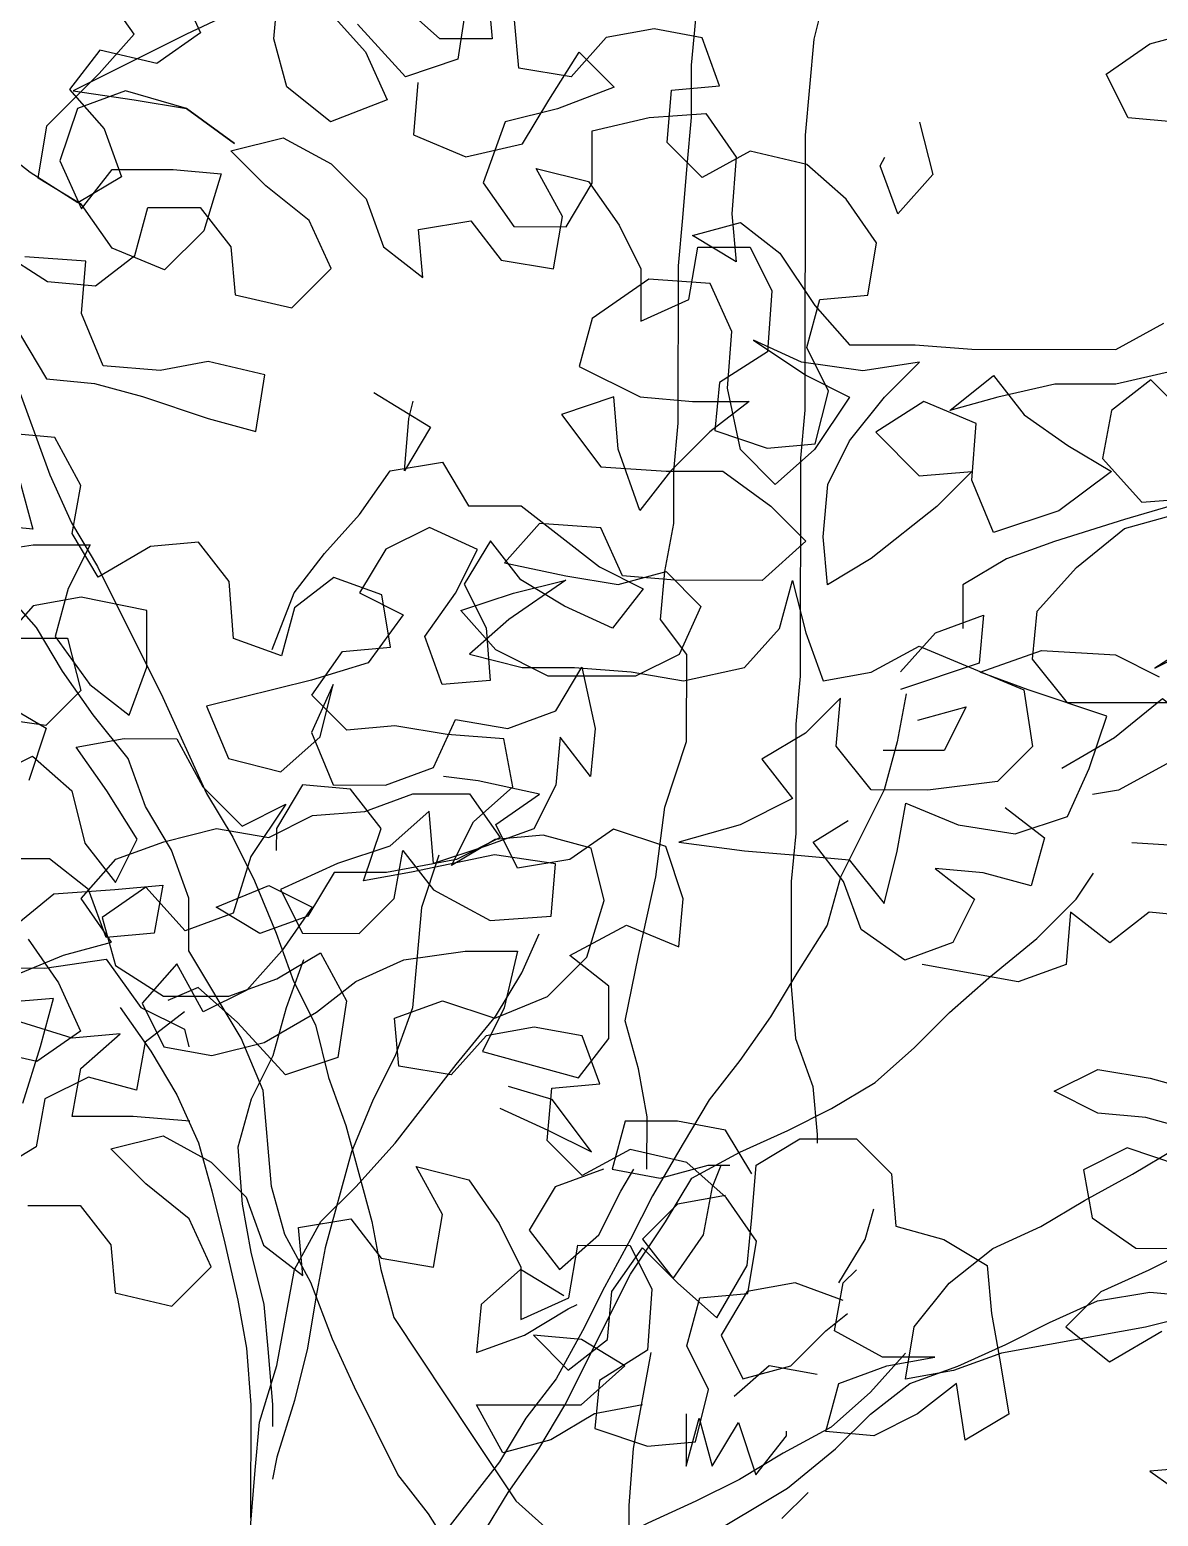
# Model space of a CAD drawing. Header units: inches. Extents: x 350994 to 353538, y 1581369 to 1583842.
# Drawn here: x 351499.861 to 351500.282, y 1583582.262 to 1583582.816 of the extents above; entities that cross this region are included whole.
import ezdxf

# ---------------------------------------------------------------- set-up
doc = ezdxf.new("R2010")
doc.units = ezdxf.units.IN
doc.header["$MEASUREMENT"] = 0
doc.linetypes.add('1', pattern=[0])
doc.layers.add('FOREST', color=96, linetype='Continuous')
doc.layers.add('TREE', color=81, linetype='1')

# ---------------------------------------------------------------- blocks, each defined once
blk = doc.blocks.new('TREE_4')
at = {"color": 94}
for points in [[(373.89, 7737.84), (391.21, 7708.91), (423.01, 7705.99), (454.81, 7697.29), (498.17, 7682.79), (529.96, 7674.09), (535.78, 7711.67), (498.2, 7720.38), (466.39, 7714.63), (428.81, 7717.55), (414.38, 7752.26), (417.31, 7786.95), (376.83, 7789.88)], [(683.47, 7965.97), (686.33, 7934.16), (651.64, 7934.2), (625.63, 7957.35)], [(576.48, 7954.5), (602.48, 7925.57), (616.9, 7893.75), (579.3, 7879.33), (550.41, 7902.48), (541.77, 7934.3), (544.69, 7966.1), (483.94, 7937.24), (408.73, 7899.72), (449.21, 7893.9), (483.9, 7888.09), (515.68, 7864.93), (483.9, 7888.09), (443.43, 7899.69), (411.62, 7888.15), (400.02, 7853.47), (414.45, 7821.65), (434.71, 7847.66), (475.19, 7847.62), (506.99, 7844.7), (495.39, 7807.12), (469.34, 7781.12), (434.66, 7795.61), (414.45, 7824.54), (385.55, 7841.92), (391.37, 7876.61), (426.09, 7911.27), (449.25, 7937.27), (429.03, 7966.2)], [(637.15, 7905.3), (634.23, 7870.6), (668.91, 7856.12), (706.51, 7864.75), (723.88, 7893.65), (744.15, 7925.44), (767.26, 7902.29), (729.66, 7887.86), (694.95, 7879.22), (680.46, 7838.76), (700.67, 7809.83), (735.37, 7809.79), (752.74, 7838.69), (752.78, 7873.39), (790.37, 7882.03), (827.96, 7884.88), (848.17, 7855.95), (845.25, 7818.37), (848.11, 7786.56), (819.21, 7803.93), (851.02, 7812.58), (877.03, 7792.32), (900.13, 7757.6), (923.23, 7731.56), (966.6, 7731.52), (1004.19, 7728.59), (1099.6, 7728.5), (1131.42, 7745.82)], [(1137.17, 7714.01), (1099.58, 7705.37), (1059.1, 7705.41), (1021.5, 7696.77), (989.69, 7688.13), (1018.63, 7711.23), (1038.84, 7685.19), (1067.74, 7664.92), (1096.63, 7647.55), (1061.91, 7621.56), (1018.53, 7607.14), (1004.11, 7641.85), (1007.03, 7679.44), (972.35, 7693.92), (940.53, 7673.71), (969.41, 7644.78), (1004.11, 7647.63), (980.96, 7624.53), (937.56, 7589.87), (908.63, 7572.55), (905.77, 7604.36), (908.69, 7639.05), (923.17, 7667.95), (946.33, 7696.84), (969.48, 7719.95), (931.89, 7714.2), (891.42, 7720.02), (859.63, 7734.51), (894.3, 7711.34), (923.2, 7696.86), (900.04, 7662.19), (874, 7639.08), (850.89, 7662.23), (842.25, 7702.72), (845.18, 7740.3), (830.75, 7772.12), (790.27, 7775.05), (752.66, 7749.06), (743.96, 7717.26), (784.42, 7696.99), (819.11, 7694.06), (856.7, 7694.03), (830.66, 7673.82), (804.61, 7647.82), (784.35, 7621.81), (769.93, 7662.31), (767.07, 7697), (732.36, 7685.47), (758.35, 7650.75), (801.72, 7647.82), (839.31, 7647.79), (871.09, 7624.63), (894.2, 7601.47), (865.26, 7575.48), (807.44, 7575.53), (772.74, 7578.46), (758.32, 7610.27), (717.84, 7613.2), (694.69, 7587.2), (735.16, 7578.49), (769.85, 7572.68), (801.66, 7581.32), (824.77, 7558.17), (810.28, 7526.38), (781.36, 7511.95), (723.53, 7512), (688.85, 7529.38), (665.75, 7555.42), (700.45, 7566.96), (735.15, 7575.6), (697.54, 7549.61), (671.5, 7526.5), (706.19, 7517.8), (740.88, 7517.77), (778.47, 7514.84), (813.16, 7509.03), (853.65, 7517.66), (876.8, 7543.66), (885.5, 7575.46), (894.14, 7540.76), (905.68, 7508.94), (937.49, 7514.7), (969.31, 7532.01), (1038.68, 7503.04), (1044.42, 7465.45), (1021.27, 7442.34), (975.01, 7436.6), (937.42, 7436.63), (914.31, 7465.56), (917.24, 7497.37), (894.08, 7474.26), (865.15, 7456.94), (885.37, 7430.9), (850.66, 7413.58), (810.17, 7402.05), (853.53, 7396.23), (891.12, 7393.3), (922.92, 7390.38), (946.02, 7361.45), (954.73, 7396.14), (960.54, 7427.94), (995.22, 7413.45), (1032.81, 7407.63), (1067.51, 7419.16), (1082, 7450.95), (1093.59, 7485.64), (1041.57, 7503.04), (1009.77, 7514.63), (1050.26, 7529.05), (1099.41, 7526.11), (1128.31, 7511.63)], [(1157.25, 7537.62), (1125.43, 7517.41), (1160.14, 7534.73)], [(1151.43, 7494.26), (1067.58, 7494.34), (1044.48, 7523.27), (1047.4, 7555.07), (1073.44, 7583.96), (1105.27, 7609.96), (1137.09, 7618.6)], [(1145.82, 7685.09), (1122.71, 7708.24), (1096.67, 7688.03), (1090.86, 7656.23), (1116.85, 7627.29), (1154.44, 7630.15), (1105.28, 7615.74), (1059, 7601.32), (1027.19, 7589.79), (998.26, 7572.47), (998.23, 7543.55)], [(969.63, 7878.97), (978.27, 7844.27), (955.12, 7818.27), (943.58, 7850.08), (946.48, 7855.86)], [(608.05, 7700.04), (645.62, 7676.88), (628.24, 7647.98), (631.17, 7682.67), (634.07, 7694.23)], [(344.85, 7593.3), (382.44, 7599.05), (420.02, 7599.02), (405.54, 7570.12), (396.84, 7538.32), (419.94, 7506.5), (445.94, 7486.23), (457.54, 7518.03), (457.57, 7555.61), (414.21, 7564.33), (382.4, 7558.57), (359.25, 7532.57)], [(356.32, 7497.88), (391, 7477.61), (379.4, 7442.92)], [(960.61, 7500.22), (954.8, 7468.42), (946.09, 7436.62), (917.13, 7378.82), (908.42, 7347.03), (888.16, 7315.24), (870.78, 7286.34), (850.52, 7257.45), (830.25, 7231.45), (812.88, 7202.55), (792.61, 7167.87), (778.12, 7138.97), (760.75, 7107.18), (746.26, 7078.28), (728.89, 7046.5), (708.63, 7020.49), (691.25, 6991.6), (630.46, 6913.59)], [(526.41, 6948.38), (529.33, 6985.96), (532.25, 7017.76), (543.85, 7055.34), (555.48, 7118.94), (572.85, 7150.73), (596, 7173.83), (622.05, 7202.72), (662.58, 7254.73), (688.63, 7286.51), (706, 7315.41), (717.59, 7341.42)], [(486.18, 7217.3), (448.59, 7220.23), (408.11, 7220.27), (413.92, 7252.07), (439.97, 7275.17), (408.16, 7272.31), (370.58, 7283.91)], [(367.72, 7312.83), (402.43, 7327.25), (434.24, 7335.9), (414.03, 7364.83), (437.18, 7390.83), (469, 7402.36), (503.7, 7411.01), (538.39, 7405.19), (567.32, 7419.62), (602.01, 7422.48), (633.83, 7434.02), (671.42, 7433.98), (691.63, 7405.05), (662.7, 7390.62), (616.43, 7381.99), (581.74, 7382.02), (564.36, 7353.12), (532.55, 7341.59), (503.65, 7358.96), (538.36, 7373.39), (567.26, 7358.9), (547, 7330.01), (523.84, 7304.01), (494.92, 7289.58), (477.6, 7321.4), (454.44, 7295.4), (468.87, 7266.47), (500.67, 7260.66), (535.37, 7269.3), (570.09, 7289.51), (596.13, 7309.73), (627.95, 7324.15), (668.43, 7329.9), (703.13, 7329.87), (694.42, 7292.29), (679.93, 7263.39), (743.53, 7245.98), (763.79, 7271.99), (763.82, 7306.68), (737.82, 7326.94), (775.42, 7347.15), (810.11, 7332.66), (813.03, 7364.46), (801.49, 7399.17), (766.81, 7410.77), (737.88, 7390.55), (703.18, 7384.8), (688.75, 7413.73), (717.68, 7433.94), (677.21, 7442.65), (654.08, 7445.56)], [(651.14, 7393.52), (639.54, 7358.84), (636.62, 7324.15), (633.7, 7292.34), (622.11, 7260.55), (607.62, 7231.65), (593.13, 7196.97), (575.73, 7133.38), (569.92, 7101.58), (564.1, 7066.89), (555.4, 7032.2), (543.8, 6994.62), (540.89, 6980.17)], [(647.78, 6884.66), (668.05, 6910.66), (679.64, 6942.45), (697.01, 6971.35), (717.28, 7000.25), (734.65, 7029.14), (778.1, 7115.84), (801.27, 7150.52), (818.64, 7179.41), (850.46, 7196.73), (882.28, 7211.16), (911.2, 7225.59), (940.13, 7242.91), (966.18, 7266.02), (989.33, 7289.13), (1015.37, 7312.23), (1047.2, 7338.23), (1073.24, 7364.22), (1084.82, 7381.56)], [(1151.17, 7210.91), (1119.37, 7219.62), (1087.57, 7222.54), (1058.67, 7237.02), (1087.6, 7251.45), (1122.29, 7245.64), (1154.08, 7236.93)], [(561.45, 7324.21), (549.85, 7292.42), (541.15, 7260.62), (526.67, 7231.72), (517.96, 7199.93), (520.82, 7162.34), (526.57, 7130.53), (535.22, 7095.83), (538.08, 7064.02), (540.94, 7029.32), (540.92, 7014.86)], [(439.98, 7292.52), (460.2, 7263.59), (477.52, 7234.66), (491.94, 7202.84), (500.59, 7171.03), (509.23, 7136.33), (517.87, 7098.73), (523.62, 7066.92), (526.48, 7029.33), (526.41, 6954.16)], [(691.47, 7225.79), (723.26, 7211.31), (752.16, 7196.82), (726.17, 7231.54), (697.26, 7240.24)], [(1315.92, 7152.94), (1252.28, 7121.19), (1217.58, 7109.66), (1185.76, 7101.01), (1153.95, 7089.48), (1119.25, 7080.83), (1023.82, 7063.57), (992, 7052.04), (960.19, 7046.28), (966.01, 7080.97), (989.16, 7109.87), (1018.1, 7132.97), (1049.91, 7147.4), (1078.84, 7164.72), (1110.66, 7182.04), (1139.59, 7199.36), (1168.52, 7219.57), (1191.67, 7236.9)], [(1156.75, 6988.28), (1122.05, 6985.42), (1150.94, 6965.15)], [(824.2, 6939.43), (882.06, 6974.07), (913.89, 7000.07), (937.04, 7023.17), (963.08, 7043.39), (994.9, 7054.93), (1026.71, 7069.35), (1055.64, 7083.78), (1087.46, 7098.21), (1122.16, 7103.96), (1153.96, 7101.04)], [(2095.22, 6677.91), (2109.65, 6646.09), (2080.72, 6625.88), (2043.14, 6634.58), (2022.88, 6608.58), (2045.98, 6582.54), (2057.52, 6550.72), (2028.59, 6533.4), (1996.8, 6553.67), (1970.8, 6573.93)], [(1976.52, 6501.65), (2008.3, 6481.38), (2040.11, 6478.46), (2066.15, 6498.67), (2074.85, 6530.47), (2109.54, 6530.44), (2129.76, 6504.4), (2132.62, 6472.59), (2170.2, 6463.88), (2196.25, 6489.88), (2181.82, 6521.7), (2152.93, 6544.85), (2129.82, 6568.01), (2164.52, 6576.65), (2196.31, 6559.27), (2219.42, 6536.12), (2230.96, 6504.3), (2256.96, 6484.04), (2254.1, 6515.85), (2288.8, 6521.6), (2309.01, 6495.56), (2343.7, 6489.74), (2349.52, 6524.43), (2332.2, 6556.26), (2366.89, 6547.55), (2387.1, 6518.62), (2401.53, 6489.69), (2401.5, 6455), (2433.31, 6469.42), (2439.13, 6504.11), (2473.82, 6504.08), (2488.25, 6475.16), (2485.33, 6434.68), (2453.5, 6414.47), (2450.58, 6382.67), (2485.27, 6371.07), (2517.07, 6373.93), (2525.78, 6408.62), (2511.35, 6437.55), (2520.05, 6469.34), (2551.86, 6472.21), (2557.67, 6506.9), (2537.46, 6535.83), (2511.46, 6558.98), (2473.88, 6567.69), (2442.06, 6550.37), (2418.95, 6573.52), (2421.88, 6608.22), (2453.68, 6611.08), (2442.15, 6642.89), (2410.35, 6648.71), (2378.54, 6642.95), (2355.38, 6616.95), (2320.69, 6622.77), (2317.83, 6654.57)], [(2286.04, 6666.17), (2280.22, 6628.59), (2245.51, 6617.05), (2213.74, 6651.78)], [(960.21, 7063.63), (937.05, 7037.63), (911.01, 7014.52), (879.19, 6997.21), (850.26, 6979.88), (821.34, 6965.45), (789.52, 6951.03), (731.67, 6922.17), (699.85, 6904.85), (636.2, 6864.43), (630.41, 6858.65)], [(1995.53, 6045.6), (2015.74, 6016.67), (2030.17, 5984.85), (2001.24, 5964.64), (1963.66, 5973.35)], [(1995.37, 5869.23), (2030.06, 5869.2), (2050.28, 5843.16), (2053.14, 5811.35), (2090.72, 5802.64), (2116.77, 5828.64), (2102.34, 5860.46), (2073.45, 5883.62), (2050.34, 5906.77), (2085.04, 5915.41), (2116.83, 5898.03), (2139.94, 5874.88), (2151.48, 5843.07), (2177.48, 5822.8), (2174.62, 5854.61), (2209.32, 5860.36), (2229.53, 5834.32), (2264.22, 5828.51), (2270.04, 5863.2), (2252.72, 5895.02), (2287.41, 5886.31), (2307.62, 5857.38), (2322.05, 5828.45), (2322.02, 5793.76), (2353.83, 5808.19), (2359.65, 5842.88), (2394.34, 5842.84), (2408.77, 5813.92), (2405.85, 5773.44), (2374.02, 5753.23), (2371.1, 5721.43), (2405.79, 5709.83), (2437.59, 5712.7), (2446.3, 5747.38), (2431.87, 5776.31), (2440.57, 5808.11), (2472.38, 5810.97), (2478.19, 5845.66), (2457.98, 5874.59), (2431.98, 5897.75), (2394.4, 5906.45), (2362.58, 5889.13), (2339.47, 5912.29), (2342.4, 5946.98), (2374.2, 5949.84), (2362.67, 5981.66), (2330.87, 5987.47), (2299.06, 5981.71), (2275.9, 5955.71), (2241.21, 5961.53), (2238.35, 5993.34), (2270.17, 6004.87), (2304.85, 5993.27), (2339.56, 6007.7), (2365.61, 6033.7), (2377.21, 6071.27), (2368.56, 6105.98), (2336.77, 6114.68), (2304.96, 6111.82), (2276.03, 6094.5), (2290.51, 6123.4), (2316.56, 6146.5), (2310.8, 6178.31), (2273.22, 6181.24), (2238.53, 6187.05), (2206.72, 6184.19), (2183.61, 6207.34), (2203.88, 6236.24), (2235.69, 6239.1), (2229.93, 6273.8), (2198.14, 6285.39), (2172.1, 6265.18), (2163.4, 6233.38), (2131.6, 6244.98), (2128.75, 6282.57), (2108.53, 6308.61), (2076.72, 6305.74), (2042.01, 6285.54), (2024.69, 6314.47), (2030.5, 6346.26), (2013.18, 6378.08), (1981.38, 6381), (1998.67, 6317.38), (1966.87, 6320.3)], [(1984.15, 6245.11), (2021.73, 6245.08), (2030.38, 6210.37), (2007.23, 6187.26), (1966.75, 6193.08)], [(1969.61, 6152.6), (1998.53, 6167.03), (2024.53, 6143.88), (2033.18, 6109.18), (2053.39, 6083.13), (2067.87, 6112.03), (2047.66, 6143.86), (2027.45, 6172.79), (2059.26, 6178.54), (2093.96, 6178.51), (2111.27, 6146.69), (2137.27, 6120.65), (2166.2, 6135.08), (2143.04, 6100.4), (2131.44, 6062.82), (2099.62, 6051.29), (2073.63, 6080.23), (2044.7, 6060.01), (2053.34, 6028.2), (2085.13, 6007.93), (2128.5, 6007.89), (2160.31, 6019.43), (2189.24, 6036.75), (2206.56, 6004.93), (2200.74, 5967.35), (2166.03, 5955.81), (2134.26, 5990.54), (2108.26, 6013.69), (2088.01, 6005.04)], [(99.95, 5384.57), (91.25, 5349.89), (85.41, 5286.28), (85.24, 5104.13), (82.32, 5072.33), (82.19, 4927.76), (79.27, 4895.96), (79.2, 4823.68), (76.28, 4791.88), (76.22, 4722.49), (79.08, 4687.79), (90.61, 4655.97), (93.48, 4624.17), (93.47, 4618.38)], [(-438.07, 5124.85), (-414.99, 5061.22), (-400.57, 5029.4), (-383.24, 5000.47), (-339.95, 4913.69), (-311.1, 4850.06), (-293.78, 4821.13), (-279.35, 4792.2), (-264.92, 4757.49), (-253.39, 4725.68), (-238.96, 4696.75), (-230.32, 4662.05), (-218.78, 4630.24), (-201.49, 4566.61), (-195.74, 4534.8), (-187.09, 4502.99), (-135.12, 4424.88), (-135.12, 4424.88), (-106.25, 4381.48), (-80.25, 4358.33)], [(-31.11, 4343.82), (-31.08, 4378.52), (-28.15, 4416.1), (-16.53, 4479.7)], [(-19.31, 4601.14), (-19.27, 4635.84), (-25.03, 4667.64), (-33.67, 4699.46), (-24.96, 4742.82), (-13.35, 4794.85), (-7.52, 4841.11), (6.97, 4884.46), (7.03, 4942.29), (-10.3, 4965.44), (-7.38, 4997.24), (-1.57, 5029.04), (-1.53, 5063.73), (1.39, 5095.53), (1.48, 5199.62), (4.4, 5231.42), (7.32, 5266.11), (10.24, 5297.92), (10.28, 5332.61), (16.12, 5396.22)], [(331.18, 5294.73), (299.37, 5297.65), (284.94, 5326.58), (313.88, 5346.79), (345.69, 5355.44)], [(-143.87, 4341.04), (-164.08, 4372.86), (-184.3, 4398.9), (-213.16, 4456.75), (-227.58, 4488.57), (-242, 4526.17), (-259.32, 4557.99), (-267.97, 4589.8), (-273.69, 4653.42), (-288.12, 4688.12), (-322.76, 4745.98), (-322.73, 4780.68), (-334.26, 4812.49), (-351.59, 4841.42), (-363.12, 4873.24), (-386.23, 4902.17), (-406.44, 4931.1), (-423.76, 4960.03), (-469.97, 5012.12)], [(-267.64, 4945.43), (-253.15, 4983.01), (-232.89, 5009.01), (-209.73, 5035.01), (-189.47, 5063.9), (-154.77, 5069.65), (-137.45, 5040.73), (-102.75, 5040.69), (-50.75, 5000.17), (-21.85, 4985.69), (-42.11, 4959.68), (-73.9, 4974.17), (-102.8, 4991.54), (-123.01, 5017.58), (-140.39, 4988.69), (-125.96, 4959.76), (-123.1, 4925.06), (-154.9, 4922.2), (-166.44, 4954.01), (-146.17, 4982.91), (-131.69, 5011.81), (-163.48, 5026.29), (-192.41, 5011.86), (-209.78, 4982.97), (-180.88, 4968.48), (-204.04, 4936.7), (-241.64, 4925.17), (-311.05, 4907.88), (-296.62, 4873.18), (-261.93, 4864.47), (-235.89, 4887.58), (-227.19, 4922.26), (-241.67, 4890.47), (-227.25, 4855.76), (-192.55, 4855.73), (-160.74, 4867.27), (-146.25, 4899.06), (-111.56, 4893.25), (-79.75, 4904.78), (-62.37, 4933.68), (-53.73, 4893.19), (-56.65, 4861.39), (-76.87, 4887.43), (-79.79, 4855.63), (-94.27, 4826.73), (-126.09, 4815.19), (-160.79, 4803.66), (-163.65, 4838.36), (-189.7, 4815.25), (-224.4, 4803.72), (-262.01, 4786.41), (-247.58, 4757.48), (-209.99, 4757.44), (-186.84, 4780.55), (-181.03, 4812.35), (-160.81, 4786.31), (-123.24, 4766.04), (-82.76, 4768.89), (-79.84, 4803.59), (-120.31, 4809.41), (-175.26, 4797.89), (-207.07, 4792.14), (-195.47, 4826.82), (-215.68, 4852.86), (-247.49, 4855.78), (-264.86, 4826.89), (-264.87, 4812.43)], [(148.69, 4930.59), (171.85, 4956.59), (203.66, 4968.13), (200.74, 4936.33), (148.68, 4919.03)], [(160.23, 4898.78), (192.04, 4907.42), (177.56, 4878.52), (137.08, 4878.56)], [(255.61, 4866.89), (290.32, 4887.1), (322.15, 4913.09), (348.16, 4892.82), (325, 4869.72), (293.18, 4852.4), (275.83, 4849.52)], [(218, 4840.9), (244, 4820.64), (235.3, 4788.84), (203.5, 4797.54), (171.7, 4800.46), (197.71, 4780.2), (183.22, 4751.3), (151.41, 4739.77), (122.51, 4760.03), (110.98, 4791.85), (90.76, 4817.89), (113.91, 4832.32)], [(301.83, 4817.69), (348.08, 4814.76), (382.79, 4820.51), (405.89, 4797.36), (382.74, 4771.36), (345.15, 4768.5), (313.35, 4771.42), (287.31, 4751.21), (261.31, 4771.47), (258.38, 4736.78), (226.57, 4725.24), (162.97, 4736.86)], [(-325.69, 4705.51), (-351.73, 4685.29), (-357.54, 4653.49), (-389.34, 4662.2), (-418.26, 4647.77), (-424.07, 4615.97), (-453, 4598.65)], [(-432.72, 4644.89), (-421.12, 4682.46), (-412.42, 4714.26), (-447.12, 4711.4)], [(-444.18, 4757.66), (-412.36, 4783.65), (-371.88, 4786.51), (-340.07, 4789.37), (-345.88, 4757.57), (-377.69, 4754.71), (-389.22, 4786.52), (-415.23, 4806.78), (-452.81, 4806.82)], [(-452.88, 4734.54), (-418.18, 4734.5), (-377.7, 4740.25), (-354.6, 4708.42), (-325.7, 4693.94), (-322.82, 4682.37)], [(333.43, 4603.71), (298.75, 4615.31), (269.82, 4600.88), (275.58, 4569.07), (304.47, 4548.8), (342.06, 4548.77), (313.13, 4534.34), (281.31, 4519.91), (258.16, 4496.8), (287.06, 4473.64), (321.77, 4493.85)], [(50.08, 4598.18), (32.76, 4627.11), (0.96, 4632.93), (-33.73, 4632.96), (-42.44, 4601.16), (-10.64, 4595.35), (21.17, 4603.99), (35.63, 4603.98)], [(-22.34, 4445.01), (-54.15, 4439.26), (-83.08, 4421.94), (-114.89, 4413.29), (-132.21, 4445.11), (-62.82, 4445.05), (-33.88, 4471.04), (-62.78, 4488.42), (-94.58, 4491.34), (-71.47, 4468.19), (-45.43, 4488.4), (-42.51, 4520.2), (-22.25, 4549.1), (0.86, 4525.95), (26.86, 4502.79), (47.14, 4537.47), (50.06, 4569.27), (52.98, 4603.96), (81.91, 4621.29), (119.49, 4621.25), (142.6, 4598.1), (145.46, 4563.4), (177.26, 4554.7), (206.16, 4537.32), (209.02, 4505.52), (214.77, 4473.71), (220.52, 4439.01), (191.59, 4421.69), (185.85, 4459.28), (159.81, 4439.06), (130.88, 4424.63), (99.08, 4427.55), (107.78, 4459.35), (139.6, 4470.89), (171.41, 4476.64), (136.71, 4476.67), (104.92, 4494.05), (110.73, 4525.85), (119.42, 4534.51)], [(-48.22, 4601.17), (-80.03, 4589.63), (-97.41, 4560.73), (-77.19, 4534.69), (-51.15, 4557.8), (-36.67, 4586.7), (-27.98, 4601.15)], [(32.72, 4583.74), (0.91, 4577.99), (-22.24, 4554.88), (-2.02, 4528.84), (18.24, 4557.74), (24.05, 4589.53), (29.85, 4603.99)], [(107.84, 4525.85), (125.22, 4554.75), (131.02, 4574.98)], [(-74.32, 4517.34), (-103.21, 4534.72), (-129.26, 4511.61), (-132.18, 4479.81), (-100.36, 4491.34), (-71.43, 4508.67), (-65.65, 4511.55)], [(110.72, 4514.28), (78.93, 4525.88), (47.12, 4520.12), (29.75, 4491.23), (44.18, 4462.3), (75.99, 4470.94), (99.14, 4494.05), (113.61, 4505.61)], [(93.33, 4465.15), (61.53, 4470.96), (38.38, 4450.74)], [(6.57, 4439.2), (6.54, 4404.51), (15.24, 4436.3), (23.88, 4404.49), (41.26, 4433.39), (52.79, 4398.68), (73.05, 4424.69), (73.06, 4427.58)], [(87.48, 4387.09), (70.11, 4369.75)]]:
    blk.add_lwpolyline(points, dxfattribs=at)

msp = doc.modelspace()

# ---------------------------------------------------------------- hatches: boundary and pattern name
at = {"layer": 'FOREST', "lineweight": 5}
h = msp.add_hatch(dxfattribs=at)
h.set_pattern_fill('ANSI31', color=96, scale=50, style=0)
h.paths.add_polyline_path([(351604.92742, 1583347.98001), (351663.00361, 1583522.95042), (351611.87793, 1583545.35936), (351490.29156, 1583598.08515), (351436.56964, 1583404.46462), (351529.74504, 1583373.17051)])
h.paths.add_polyline_path([(351517.5086, 1583480.13966), (351575.36575, 1583480.13966), (351575.36575, 1583465.13966), (351517.5086, 1583465.13966)], flags=24)

# ---------------------------------------------------------------- block references
at = {"layer": 'TREE', "lineweight": 5, "xscale": 0.0005632341344607994, "yscale": 0.0005632341490127146, "zscale": 0.0005632341444477617}
for p in [(351500.10256, 1583579.79974), (351498.7368, 1583579.07199), (351499.6473, 1583578.34423)]:
    msp.add_blockref('TREE_4', p, dxfattribs=at)

doc.saveas('drawing.dxf')
